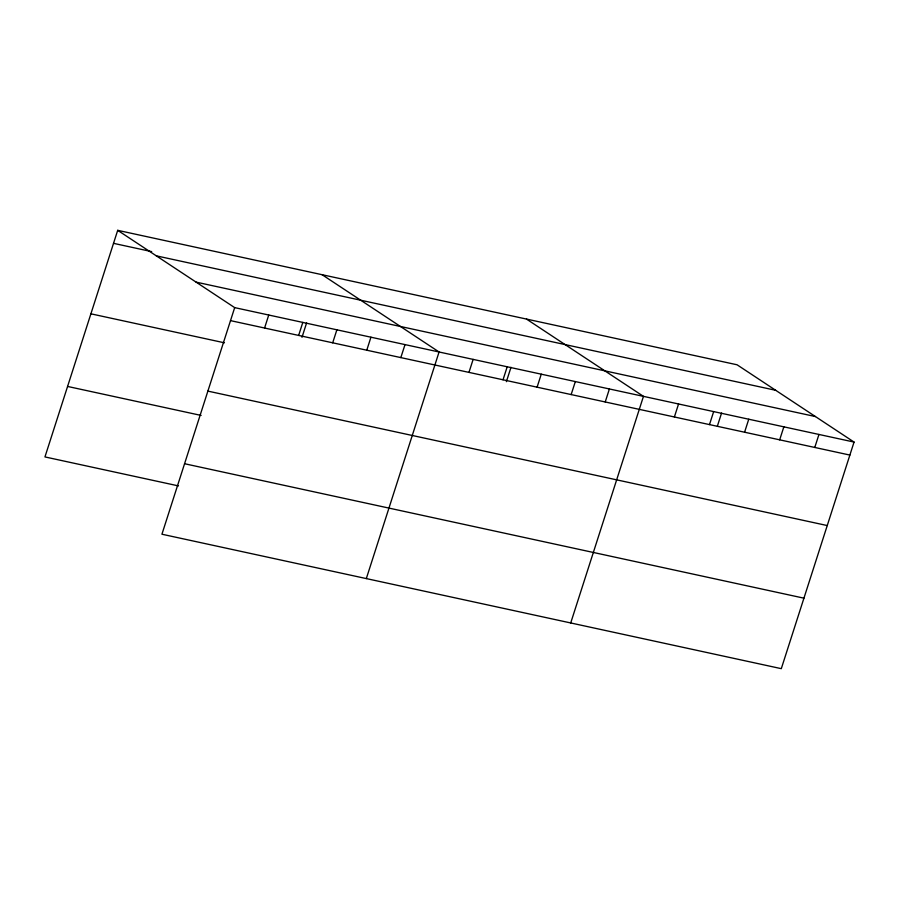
<?xml version="1.0" encoding="UTF-8"?>
<svg xmlns="http://www.w3.org/2000/svg" width="899" height="899" viewBox="0 0 899 899"><rect width="100%" height="100%" fill="white"/><g stroke="black" fill="none" stroke-linecap="round" stroke-linejoin="round"><path stroke-width="1.35" d="M117.702 230.335L234.684 307.627L161.932 534.22L781.298 668.665L854.05 442.072L737.068 364.78L117.702 230.335L44.95 456.928L178.485 485.909M264.576 328.023L268.745 315.021M298.637 335.417L302.806 322.415M301.997 337.305L306.604 322.943M332.697 342.811L336.878 329.809M366.77 350.205L370.939 337.204M400.83 357.6L405.011 344.598M366.32 578.585L439.072 351.992L322.089 274.701M468.963 372.388L473.132 359.386M503.024 379.783L507.205 366.781M506.384 381.67L510.992 367.309M537.096 387.177L541.265 374.175M571.157 394.571L575.338 381.569M605.229 401.965L609.398 388.964M570.719 622.951L643.459 396.358L526.488 319.078M674.385 416.979L678.565 403.977M709.491 424.598L713.66 411.596M717.391 426.081L721.582 413.023M744.586 432.217L748.755 419.215M779.68 439.836L783.849 426.834M814.775 447.455L818.955 434.453M113.521 243.337L151.684 251.619M156.302 255.844L775.668 390.29M196.072 282.117L815.449 416.563M234.684 307.627L854.05 442.072M230.504 320.628L849.881 455.074M90.9 313.818L224.435 342.811M207.871 391.11L827.249 525.555M67.582 386.446L201.118 415.428M184.565 463.727L803.931 598.172"/></g></svg>
